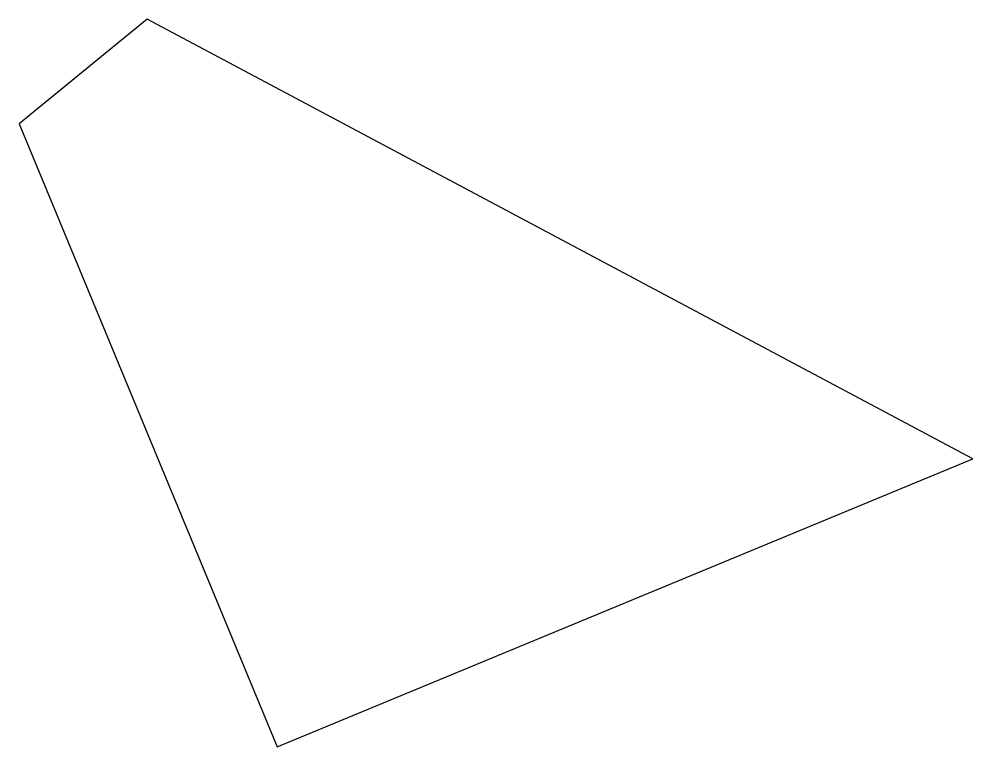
# Model space of a CAD drawing. Header units: metres. Extents: x -31 to 6.9, y -50 to -21.1.
import ezdxf

# ---------------------------------------------------------------- set-up
doc = ezdxf.new("R2010")
doc.units = ezdxf.units.M

msp = doc.modelspace()

# ---------------------------------------------------------------- linework, layer by layer
at = {"layer": 'Polygon'}
for p, q in [((-25.869, -21.097), (-30.962, -25.251)), ((6.922, -38.554), (-25.869, -21.097)), ((-30.962, -25.251), (-20.711, -50)), ((-20.711, -50), (6.922, -38.554))]:
    msp.add_line(p, q, dxfattribs=at)

doc.saveas('drawing.dxf')
